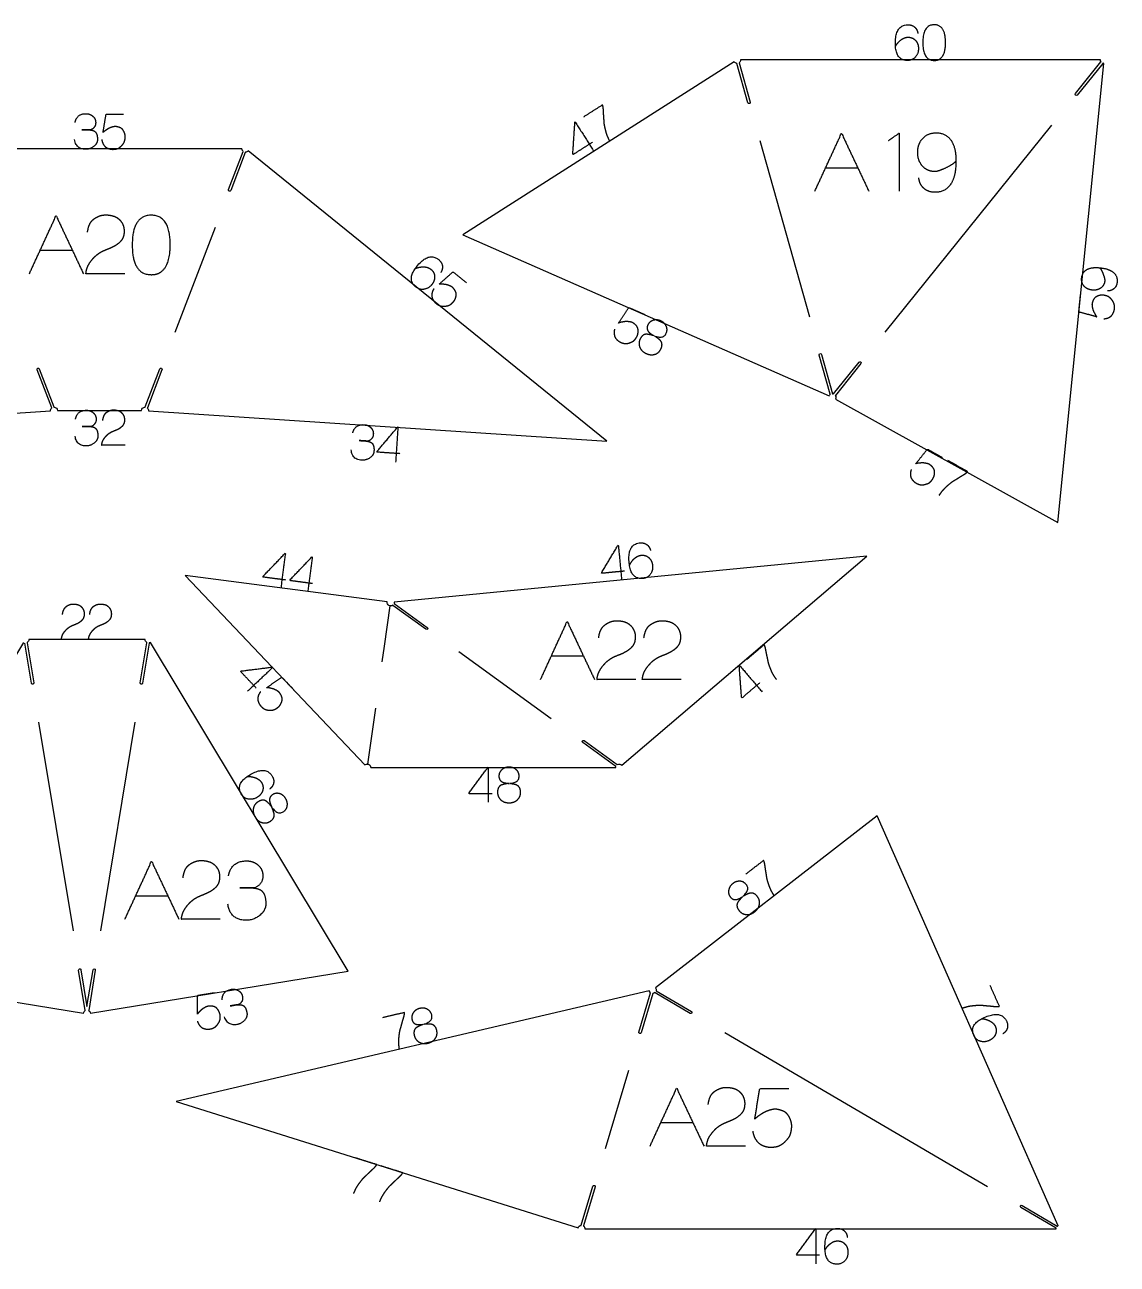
# Model space of a CAD drawing. Header units: millimetres. Extents: x 39 to 3080, y -15 to 1348.
# Drawn here: x 1536 to 2005, y 776 to 1309 of the extents above; entities that cross this region are included whole.
import ezdxf

# ---------------------------------------------------------------- set-up
doc = ezdxf.new("R2010")
doc.units = ezdxf.units.MM
doc.header["$MEASUREMENT"] = 0
for name, color, linetype, true_color in [('CutLine', 18, 'Continuous', 0x000000), ('Edge ID', 18, 'Continuous', 0x000000), ('MountainLine', 18, 'Continuous', 0x000000), ('NEW SECTIONS', 18, 'Continuous', 0x000000), ('ValleyLine', 18, 'Continuous', 0x000000)]:
    doc.layers.add(name, color=color, linetype=linetype, true_color=true_color)

msp = doc.modelspace()

# ---------------------------------------------------------------- linework, layer by layer
at = {"layer": 'CutLine', "color": 251, "linetype": 'Continuous', "true_color": 0x696969}
for p, q in [((1997.39, 1293.48), (1842.88, 1293.48)), ((1846.05, 1275.05), (1841.3, 1291.9)), ((1842.26, 1292.17), (1847.01, 1275.33)), ((1986.59, 1278.99), (1997.56, 1292.62)), ((1998.34, 1291.99), (1987.37, 1278.36)), ((1628.82, 1255.32), (1506.54, 1255.32)), ((1623.05, 1237.76), (1629.32, 1254.1)), ((1630.25, 1253.74), (1623.99, 1237.4)), ((1881.36, 1149.87), (1876.61, 1166.71)), ((1877.58, 1166.98), (1882.33, 1150.14)), ((1547.14, 1144.1), (1540.88, 1160.44)), ((1541.81, 1160.79), (1548.08, 1144.45)), ((1587.29, 1144.45), (1593.55, 1160.79)), ((1594.48, 1160.44), (1588.22, 1144.1)), ((1882.8, 1150.04), (1893.78, 1163.67)), ((1894.55, 1163.05), (1883.58, 1149.41)), ((1549.65, 1142.87), (1585.72, 1142.87)), ((1707.79, 1048.96), (1693.61, 1059.21)), ((1694.19, 1060.02), (1708.38, 1049.77)), ((1536.57, 1043.21), (1539.41, 1025.94)), ((1587.23, 1044.61), (1537.33, 1044.61)), ((1585.15, 1025.94), (1587.99, 1043.21)), ((1538.43, 1025.78), (1535.58, 1043.05)), ((1588.98, 1043.05), (1586.14, 1025.78)), ((1775.69, 1001.15), (1789.88, 990.9)), ((1684.07, 989.61), (1789.3, 989.61)), ((1561.54, 885.31), (1558.7, 902.57)), ((1565.86, 902.57), (1563.02, 885.31))]:
    msp.add_line(p, q, dxfattribs=at)
at = {"layer": 'CutLine', "color": 251, "true_color": 0x696969}
for p, q in [((1799.21, 876.02), (1804.2, 892.79)), ((1805.16, 892.5), (1800.17, 875.73)), ((1821.24, 884.03), (1806.15, 892.89)), ((1806.66, 893.76), (1821.75, 884.9)), ((1774.5, 793.07), (1779.5, 809.84)), ((1780.46, 809.55), (1775.46, 792.78)), ((1978.31, 791.82), (1963.21, 800.68)), ((1963.72, 801.54), (1978.81, 792.68)), ((1776.05, 791.49), (1978.35, 791.49))]:
    msp.add_line(p, q, dxfattribs=at)
at = {"layer": 'CutLine', "color": 251, "linetype": 'Continuous', "true_color": 0x696969}
for points in [[(1840.11, 1292.67), (1723.56, 1218.33), (1880.88, 1149.16)], [(1883.56, 1147.83), (1979, 1094.85), (1998.74, 1291.98)], [(1503.88, 1254.38), (1349.84, 1129.78), (1546.65, 1142.78)], [(1588.71, 1142.78), (1785.52, 1129.78), (1631.49, 1254.38)], [(1791.94, 990.59), (1897.01, 1080.43), (1694.18, 1060.64)], [(1691.2, 1060.69), (1604.36, 1072.07), (1681.54, 990.7)], [(1535.06, 1043.33), (1450.12, 902.22), (1560.8, 884.15)], [(1563.76, 884.15), (1674.44, 902.22), (1589.5, 1043.33)], [(1789.3, 990.09), (1775.11, 1000.33)], [(1559.69, 902.74), (1562.28, 886.99), (1564.87, 902.74)]]:
    msp.add_lwpolyline(points, dxfattribs=at)
at = {"layer": 'CutLine', "color": 251, "true_color": 0x696969}
for points in [[(1979.25, 792.86), (1901.5, 968.83), (1806.3, 895)], [(1803.65, 893.74), (1600.51, 846.23), (1773.12, 791.94)]]:
    msp.add_lwpolyline(points, dxfattribs=at)
at = {"layer": 'CutLine', "color": 251, "linetype": 'Continuous', "true_color": 0x696969, "extrusion": (0, 0, -1)}
for centre, radius, start, end in [((-1841.38, 1293.48), 1.5, 180, 235.0599), ((-1998.89, 1293.48), 1.5, 328.018, 0), ((-1841.38, 1293.48), 1.5, 273.4361, 327.4693), ((-1841.78, 1292.03), 0.5, 344.248, 353.8421), ((-1841.78, 1292.03), 0.5, 154.6539, 164.248), ((-1997.95, 1292.31), 0.5, 38.8299, 48.4239), ((-1997.95, 1292.31), 0.5, 209.2358, 218.8299), ((-1998.89, 1293.48), 1.5, 275.7199, 289.6417), ((-1986.98, 1278.68), 0.5, 218.8299, 38.8299), ((-1846.53, 1275.19), 0.5, 164.248, 344.248), ((-1630.32, 1255.32), 1.5, 310.1613, 0), ((-1629.78, 1253.92), 0.5, 20.9732, 30.5673), ((-1629.78, 1253.92), 0.5, 191.3791, 200.9732), ((-1630.32, 1255.32), 1.5, 218.9678, 271.7851), ((-1623.52, 1237.58), 0.5, 200.9732, 20.9732), ((-1877.09, 1166.84), 0.5, 344.248, 164.248), ((-1541.35, 1160.62), 0.5, 339.0263, 159.0263), ((-1594.02, 1160.62), 0.5, 20.9732, 200.9732), ((-1894.17, 1163.36), 0.5, 38.8299, 218.8299), ((-1882.25, 1148.56), 1.5, 23.7328, 55.0599), ((-1881.84, 1150), 0.5, 334.6539, 344.248), ((-1881.84, 1150), 0.5, 164.248, 173.8421), ((-1882.25, 1148.56), 1.5, 93.4361, 109.6417), ((-1883.19, 1149.73), 0.5, 29.2358, 38.8299), ((-1547.61, 1144.27), 0.5, 159.0263, 168.6204), ((-1548.15, 1142.87), 1.5, 88.2145, 180), ((-1587.22, 1142.87), 1.5, 360, 91.7851), ((-1587.75, 1144.27), 0.5, 11.3791, 20.9732), ((-1883.19, 1149.73), 0.5, 218.8299, 228.4239), ((-1882.25, 1148.56), 1.5, 148.018, 209.0362), ((-1548.15, 1142.87), 1.5, 356.2229, 49.8382), ((-1547.61, 1144.27), 0.5, 329.4323, 339.0263), ((-1587.75, 1144.27), 0.5, 200.9732, 210.5673), ((-1587.22, 1142.87), 1.5, 130.1613, 183.7768), ((-1692.68, 1060.49), 1.5, 235.032, 7.4682), ((-1693.9, 1059.62), 0.5, 305.8438, 315.4379), ((-1692.68, 1060.49), 1.5, 174.4263, 196.6557), ((-1693.9, 1059.62), 0.5, 116.2497, 125.8438), ((-1708.09, 1049.37), 0.5, 125.8438, 305.8438), ((-1535.83, 1044.61), 1.5, 180, 241.4661), ((-1536.08, 1043.13), 0.5, 161.0601, 170.6542), ((-1588.73, 1044.61), 1.5, 298.5343, 0), ((-1588.49, 1043.13), 0.5, 9.3461, 18.9402), ((-1588.73, 1044.61), 1.5, 238.954, 260.158), ((-1588.49, 1043.13), 0.5, 179.7521, 189.3461), ((-1538.92, 1025.86), 0.5, 170.6542, 350.6542), ((-1585.64, 1025.86), 0.5, 189.3461, 9.3461), ((-1775.4, 1000.74), 0.5, 305.8438, 125.8438), ((-1682.57, 989.61), 1.5, 46.5159, 180), ((-1789.59, 990.49), 0.5, 296.2497, 305.8438), ((-1790.8, 989.61), 1.5, 360, 16.6557), ((-1789.59, 990.49), 0.5, 125.8438, 135.4379), ((-1790.8, 989.61), 1.5, 55.032, 139.4658), ((-1559.2, 902.66), 0.5, 350.6542, 170.6542), ((-1565.37, 902.66), 0.5, 9.3461, 189.3461), ((-1562.28, 883.91), 1.5, 9.2716, 61.4661), ((-1562.04, 885.39), 0.5, 341.0601, 350.6542), ((-1562.52, 885.39), 0.5, 189.3461, 198.9402), ((-1562.28, 883.91), 1.5, 118.5343, 170.7285)]:
    msp.add_arc(centre, radius, start, end, dxfattribs=at)
at = {"layer": 'CutLine', "color": 251, "true_color": 0x696969, "extrusion": (0, 0, -1)}
for centre, radius, start, end in [((-1805.11, 894.09), 1.5, 142.2055, 191.231), ((-1805.11, 894.09), 1.5, 305.7736, 346.8351), ((-1804.68, 892.65), 0.5, 16.5855, 26.1796), ((-1804.68, 892.65), 0.5, 186.9914, 196.5855), ((-1805.11, 894.09), 1.5, 229.6072, 267.3974), ((-1806.4, 893.33), 0.5, 300.4191, 310.0132), ((-1806.4, 893.33), 0.5, 110.825, 120.4191), ((-1821.5, 884.46), 0.5, 120.4191, 300.4191), ((-1799.69, 875.88), 0.5, 196.5855, 16.5855), ((-1779.98, 809.7), 0.5, 16.5855, 196.5855), ((-1963.47, 801.11), 0.5, 300.4191, 120.4191), ((-1774.98, 792.92), 0.5, 6.9914, 16.5855), ((-1774.55, 791.49), 1.5, 17.4597, 87.3974), ((-1774.98, 792.92), 0.5, 196.5855, 206.1796), ((-1774.55, 791.49), 1.5, 125.7736, 180), ((-1978.56, 792.25), 0.5, 290.825, 300.4191), ((-1979.85, 791.49), 1.5, 0, 11.231), ((-1978.56, 792.25), 0.5, 120.4191, 130.0132), ((-1979.85, 791.49), 1.5, 49.6072, 66.163)]:
    msp.add_arc(centre, radius, start, end, dxfattribs=at)
at = {"layer": 'Edge ID'}
for points, knots in [([(1909.39, 1299.34), (1910.29, 1300.94), (1911.63, 1301.99), (1913.18, 1303.21), (1914.81, 1303.21), (1916.8, 1303.21), (1918.04, 1301.74), (1919.23, 1300.36), (1919.23, 1298.35), (1919.23, 1296.19), (1917.97, 1294.75), (1916.66, 1293.23), (1914.54, 1293.23), (1909.33, 1293.23), (1909.33, 1300.5), (1909.33, 1308.55), (1914.71, 1308.55), (1916.49, 1308.55), (1917.61, 1307.55), (1918.74, 1306.56), (1918.97, 1304.81)], [0, 0, 0, 1, 1, 2, 2, 3, 3, 4, 4, 5, 5, 6, 6, 7, 7, 8, 8, 9, 9, 10, 10, 10]), ([(1921.08, 1300.87), (1921.08, 1308.55), (1925.98, 1308.55), (1930.87, 1308.55), (1930.87, 1300.87), (1930.87, 1295.88), (1928.7, 1294.11), (1927.62, 1293.23), (1925.98, 1293.23), (1921.08, 1293.23), (1921.08, 1300.87)], [0, 0, 0, 1, 1, 2, 2, 3, 3, 4, 4, 5, 5, 5]), ([(1786.3, 1259.48), (1785.84, 1260.39), (1785.52, 1261.3), (1785.19, 1262.2), (1784.91, 1263.32), (1784.63, 1264.43), (1784.46, 1265.38), (1784.29, 1266.32), (1784.26, 1267.19), (1784.23, 1268.07), (1784.15, 1269.01), (1784.07, 1269.95), (1784.04, 1270.73), (1784.01, 1271.51), (1783.96, 1272.31), (1783.91, 1273.11), (1783.76, 1273.64), (1783.61, 1274.16), (1783.57, 1274.13)], [-10, -10, -10, -9, -9, -8, -8, -7, -7, -6, -6, -5, -5, -4, -4, -3, -3, -2, -2, -1, -1, -1]), ([(1557.17, 1266.53), (1557.38, 1267.52), (1557.64, 1268.06), (1558.82, 1270.38), (1561.84, 1270.38), (1563.53, 1270.38), (1564.74, 1269.33), (1566.02, 1268.23), (1566.02, 1266.56), (1566.02, 1264.36), (1563.96, 1263.44)], [-13, -13, -13, -12, -12, -11, -11, -10, -10, -9, -9, -8, -8, -8]), ([(1569.17, 1262.25), (1569.82, 1266.21), (1570.47, 1270.16), (1574.22, 1270.16), (1577.97, 1270.16)], [-2, -2, -2, -1, -1, 0, 0, 0]), ([(1779.32, 1258.14), (1775.06, 1255.43), (1770.81, 1252.71), (1771.29, 1259.84), (1771.77, 1266.97), (1775.86, 1260.57), (1779.94, 1254.16)], [0, 0, 0, 1, 1, 2, 2, 3, 3, 3]), ([(1560.09, 1263.44), (1560.6, 1263.44), (1561.16, 1263.44), (1561.88, 1263.45), (1562.17, 1263.45), (1564.65, 1263.45), (1565.55, 1262.8), (1566.8, 1261.92), (1566.78, 1259.28), (1566.75, 1257.54), (1565.14, 1256.27), (1563.6, 1255.07), (1561.77, 1255.07), (1557.6, 1255.07), (1556.99, 1259.23)], [-7, -7, -7, -6, -6, -5, -5, -4, -4, -3, -3, -2, -2, -1, -1, 0, 0, 0]), ([(1568.7, 1258.89), (1568.75, 1258.55), (1568.99, 1257.9), (1569.22, 1257.25), (1569.77, 1256.57), (1570.32, 1255.89), (1571.13, 1255.56), (1571.93, 1255.22), (1572.64, 1255.12), (1573.34, 1255.01), (1574.25, 1255.12), (1575.16, 1255.23), (1575.81, 1255.59), (1576.46, 1255.95), (1577.11, 1256.6), (1577.76, 1257.25), (1578.08, 1257.77), (1578.39, 1258.29), (1578.55, 1259.07), (1578.7, 1259.85), (1578.7, 1260.53), (1578.7, 1261.21), (1578.44, 1261.99), (1578.18, 1262.76), (1577.74, 1263.36), (1577.29, 1263.96), (1576.72, 1264.25), (1576.15, 1264.54), (1575.37, 1264.72), (1574.59, 1264.9), (1574.04, 1264.82), (1573.49, 1264.74), (1573.02, 1264.59), (1572.55, 1264.43), (1572.09, 1264.25), (1571.62, 1264.07), (1571.18, 1263.78), (1570.73, 1263.5), (1570.26, 1263.18), (1569.79, 1262.87), (1569.48, 1262.58), (1569.17, 1262.3), (1569.17, 1262.25)], [-23, -23, -23, -22, -22, -21, -21, -20, -20, -19, -19, -18, -18, -17, -17, -16, -16, -15, -15, -14, -14, -13, -13, -12, -12, -11, -11, -10, -10, -9, -9, -8, -8, -7, -7, -6, -6, -5, -5, -4, -4, -3, -3, -2, -2, -2]), ([(1703.28, 1203.95), (1704.99, 1204.63), (1706.69, 1204.6), (1708.66, 1204.57), (1709.93, 1203.55), (1711.47, 1202.3), (1711.52, 1200.37), (1711.58, 1198.55), (1710.31, 1196.99), (1708.95, 1195.31), (1707.07, 1194.98), (1705.09, 1194.62), (1703.44, 1195.95), (1699.39, 1199.23), (1703.96, 1204.88), (1709.03, 1211.14), (1713.21, 1207.76), (1714.59, 1206.64), (1714.84, 1205.16), (1715.09, 1203.68), (1714.17, 1202.17)], [0, 0, 0, 1, 1, 2, 2, 3, 3, 4, 4, 5, 5, 6, 6, 7, 7, 8, 8, 9, 9, 10, 10, 10]), ([(1997.03, 1204.21), (1997.69, 1203.68), (1998.49, 1201.56), (1999.29, 1199.45), (1999.2, 1198.54), (1998.99, 1196.54), (1997.4, 1195.44), (1995.91, 1194.41), (1993.86, 1194.61), (1991.7, 1194.83), (1990.41, 1196.22), (1989.08, 1197.68), (1989.29, 1199.82), (1989.58, 1202.64), (1992.05, 1203.7), (1993.98, 1204.52), (1997.03, 1204.21), (2000.37, 1203.88), (2002.27, 1202.67), (2004.81, 1201.07), (2004.51, 1198.06), (2004.34, 1196.31), (2003.25, 1195.3), (2002.16, 1194.29), (2000.4, 1194.24)], [0, 0, 0, 1, 1, 2, 2, 3, 3, 4, 4, 5, 5, 6, 6, 7, 7, 8, 8, 9, 9, 10, 10, 11, 11, 12, 12, 12]), ([(1713.42, 1197.12), (1716.41, 1199.79), (1719.41, 1202.45), (1722.32, 1200.09), (1725.24, 1197.73)], [-2, -2, -2, -1, -1, 0, 0, 0]), ([(1710.94, 1194.8), (1710.77, 1194.5), (1710.54, 1193.85), (1710.32, 1193.2), (1710.32, 1192.32), (1710.32, 1191.45), (1710.73, 1190.68), (1711.15, 1189.91), (1711.63, 1189.39), (1712.11, 1188.87), (1712.89, 1188.38), (1713.66, 1187.89), (1714.39, 1187.76), (1715.13, 1187.63), (1716.04, 1187.73), (1716.96, 1187.83), (1717.53, 1188.03), (1718.1, 1188.24), (1718.71, 1188.75), (1719.32, 1189.26), (1719.75, 1189.79), (1720.18, 1190.31), (1720.46, 1191.08), (1720.75, 1191.85), (1720.78, 1192.6), (1720.82, 1193.34), (1720.55, 1193.92), (1720.29, 1194.5), (1719.79, 1195.14), (1719.3, 1195.77), (1718.82, 1196.06), (1718.34, 1196.34), (1717.88, 1196.51), (1717.42, 1196.69), (1716.95, 1196.84), (1716.47, 1196.99), (1715.95, 1197.04), (1715.42, 1197.1), (1714.86, 1197.15), (1714.29, 1197.2), (1713.87, 1197.18), (1713.45, 1197.15), (1713.42, 1197.12)], [-23, -23, -23, -22, -22, -21, -21, -20, -20, -19, -19, -18, -18, -17, -17, -16, -16, -15, -15, -14, -14, -13, -13, -12, -12, -11, -11, -10, -10, -9, -9, -8, -8, -7, -7, -6, -6, -5, -5, -4, -4, -3, -3, -2, -2, -2]), ([(1995.8, 1183.13), (1991.93, 1184.17), (1988.06, 1185.21), (1988.43, 1188.94), (1988.81, 1192.67)], [-2, -2, -2, -1, -1, 0, 0, 0]), ([(1999.1, 1182.33), (1999.45, 1182.35), (2000.11, 1182.52), (2000.78, 1182.68), (2001.51, 1183.16), (2002.24, 1183.64), (2002.66, 1184.41), (2003.07, 1185.18), (2003.25, 1185.87), (2003.42, 1186.56), (2003.4, 1187.47), (2003.38, 1188.39), (2003.09, 1189.07), (2002.8, 1189.76), (2002.21, 1190.47), (2001.63, 1191.18), (2001.14, 1191.55), (2000.66, 1191.91), (1999.9, 1192.14), (1999.14, 1192.37), (1998.46, 1192.44), (1997.79, 1192.51), (1996.99, 1192.33), (1996.19, 1192.14), (1995.55, 1191.76), (1994.91, 1191.38), (1994.56, 1190.84), (1994.22, 1190.3), (1993.96, 1189.54), (1993.7, 1188.78), (1993.73, 1188.23), (1993.75, 1187.67), (1993.86, 1187.19), (1993.97, 1186.71), (1994.1, 1186.23), (1994.24, 1185.75), (1994.48, 1185.28), (1994.72, 1184.81), (1994.98, 1184.31), (1995.25, 1183.81), (1995.5, 1183.47), (1995.76, 1183.13), (1995.8, 1183.13)], [-23, -23, -23, -22, -22, -21, -21, -20, -20, -19, -19, -18, -18, -17, -17, -16, -16, -15, -15, -14, -14, -13, -13, -12, -12, -11, -11, -10, -10, -9, -9, -8, -8, -7, -7, -6, -6, -5, -5, -4, -4, -3, -3, -2, -2, -2]), ([(1790.49, 1180.44), (1792.68, 1183.8), (1794.87, 1187.16), (1798.3, 1185.65), (1801.74, 1184.14)], [-2, -2, -2, -1, -1, 0, 0, 0]), ([(1805.66, 1175.02), (1803.93, 1175.95), (1803.27, 1176.82), (1802.35, 1178.05), (1803.03, 1179.58), (1803.72, 1181.14), (1805.36, 1181.63), (1806.93, 1182.1), (1808.54, 1181.4), (1810.2, 1180.67), (1810.9, 1179.22), (1811.66, 1177.69), (1810.95, 1176.05), (1809.78, 1173.4), (1805.66, 1175.02), (1807.93, 1173.65), (1808.54, 1172.88), (1809.61, 1171.49), (1808.75, 1169.53), (1807.92, 1167.63), (1806.08, 1167.05), (1804.32, 1166.52), (1802.39, 1167.36), (1800.45, 1168.21), (1799.68, 1169.89), (1798.88, 1171.64), (1799.72, 1173.56), (1800.58, 1175.52), (1802.22, 1175.66), (1803.09, 1175.74), (1805.66, 1175.02)], [0, 0, 0, 1, 1, 2, 2, 3, 3, 4, 4, 5, 5, 6, 6, 7, 7, 8, 8, 9, 9, 10, 10, 11, 11, 12, 12, 13, 13, 14, 14, 15, 15, 15]), ([(1788.72, 1177.55), (1788.62, 1177.21), (1788.58, 1176.53), (1788.53, 1175.84), (1788.76, 1175), (1788.99, 1174.15), (1789.59, 1173.52), (1790.2, 1172.89), (1790.8, 1172.51), (1791.4, 1172.13), (1792.28, 1171.87), (1793.15, 1171.6), (1793.89, 1171.67), (1794.63, 1171.74), (1795.49, 1172.07), (1796.35, 1172.4), (1796.85, 1172.75), (1797.35, 1173.1), (1797.8, 1173.75), (1798.25, 1174.4), (1798.53, 1175.03), (1798.8, 1175.65), (1798.87, 1176.47), (1798.95, 1177.28), (1798.79, 1178.01), (1798.62, 1178.74), (1798.22, 1179.23), (1797.81, 1179.72), (1797.16, 1180.2), (1796.52, 1180.69), (1795.99, 1180.83), (1795.45, 1180.98), (1794.96, 1181.03), (1794.47, 1181.08), (1793.97, 1181.09), (1793.47, 1181.11), (1792.95, 1181.03), (1792.43, 1180.95), (1791.87, 1180.85), (1791.32, 1180.75), (1790.91, 1180.62), (1790.51, 1180.48), (1790.49, 1180.44)], [-23, -23, -23, -22, -22, -21, -21, -20, -20, -19, -19, -18, -18, -17, -17, -16, -16, -15, -15, -14, -14, -13, -13, -12, -12, -11, -11, -10, -10, -9, -9, -8, -8, -7, -7, -6, -6, -5, -5, -4, -4, -3, -3, -2, -2, -2]), ([(1557.36, 1139.17), (1557.56, 1140.16), (1557.83, 1140.7), (1559, 1143.02), (1562.02, 1143.02), (1563.71, 1143.02), (1564.92, 1141.97), (1566.21, 1140.87), (1566.21, 1139.2), (1566.21, 1137.01), (1564.15, 1136.08)], [-13, -13, -13, -12, -12, -11, -11, -10, -10, -9, -9, -8, -8, -8]), ([(1568.57, 1127.97), (1568.63, 1128.02), (1568.63, 1128.23), (1568.63, 1128.43), (1568.81, 1129.14), (1569, 1129.84), (1569.41, 1130.52), (1569.82, 1131.19), (1570.5, 1131.94), (1571.18, 1132.7), (1571.83, 1133.14), (1572.48, 1133.59), (1573, 1133.82), (1573.52, 1134.06), (1574.38, 1134.4), (1575.24, 1134.73), (1575.99, 1135.15), (1576.75, 1135.57), (1577.4, 1136.17), (1578.05, 1136.77), (1578.28, 1137.44), (1578.52, 1138.12), (1578.52, 1138.95), (1578.52, 1139.79), (1578.2, 1140.54), (1577.89, 1141.3), (1577.24, 1141.87), (1576.6, 1142.44), (1575.92, 1142.67), (1575.24, 1142.91), (1574.48, 1142.99), (1573.73, 1143.07), (1573.03, 1142.99), (1572.32, 1142.91), (1571.57, 1142.54), (1570.81, 1142.18), (1570.29, 1141.74), (1569.77, 1141.3), (1569.46, 1140.62), (1569.14, 1139.95), (1568.94, 1138.69)], [-20, -20, -20, -19, -19, -18, -18, -17, -17, -16, -16, -15, -15, -14, -14, -13, -13, -12, -12, -11, -11, -10, -10, -9, -9, -8, -8, -7, -7, -6, -6, -5, -5, -4, -4, -3, -3, -2, -2, -1, -1, 0, 0, 0]), ([(1560.27, 1136.08), (1560.79, 1136.08), (1561.35, 1136.08), (1562.07, 1136.09), (1562.35, 1136.09), (1564.83, 1136.09), (1565.74, 1135.44), (1566.98, 1134.56), (1566.96, 1131.92), (1566.94, 1130.18), (1565.33, 1128.91), (1563.78, 1127.71), (1561.95, 1127.71), (1557.78, 1127.71), (1557.17, 1131.88)], [-7, -7, -7, -6, -6, -5, -5, -4, -4, -3, -3, -2, -2, -1, -1, 0, 0, 0]), ([(1676.37, 1133.28), (1676.64, 1134.26), (1676.94, 1134.78), (1678.27, 1137.02), (1681.28, 1136.82), (1682.97, 1136.71), (1684.11, 1135.58), (1685.31, 1134.4), (1685.2, 1132.74), (1685.06, 1130.55), (1682.94, 1129.76)], [-13, -13, -13, -12, -12, -11, -11, -10, -10, -9, -9, -8, -8, -8]), ([(1696.62, 1124.37), (1691.59, 1124.71), (1686.55, 1125.04), (1691.16, 1130.5), (1695.77, 1135.96), (1695.27, 1128.38), (1694.77, 1120.8)], [0, 0, 0, 1, 1, 2, 2, 3, 3, 3]), ([(1679.08, 1130.01), (1679.59, 1129.98), (1680.15, 1129.94), (1680.87, 1129.91), (1681.15, 1129.89), (1683.63, 1129.72), (1684.49, 1129.01), (1685.67, 1128.05), (1685.48, 1125.42), (1685.34, 1123.69), (1683.65, 1122.53), (1682.03, 1121.43), (1680.2, 1121.55), (1676.04, 1121.83), (1675.71, 1126.02)], [-7, -7, -7, -6, -6, -5, -5, -4, -4, -3, -3, -2, -2, -1, -1, 0, 0, 0]), ([(1918.08, 1120.03), (1920.57, 1123.17), (1923.06, 1126.32), (1926.34, 1124.5), (1929.61, 1122.67)], [-2, -2, -2, -1, -1, 0, 0, 0]), ([(1916.04, 1117.32), (1915.92, 1116.99), (1915.81, 1116.31), (1915.7, 1115.63), (1915.85, 1114.77), (1916, 1113.91), (1916.54, 1113.23), (1917.08, 1112.54), (1917.65, 1112.11), (1918.21, 1111.68), (1919.06, 1111.33), (1919.91, 1110.99), (1920.65, 1110.98), (1921.4, 1110.98), (1922.28, 1111.24), (1923.17, 1111.49), (1923.7, 1111.79), (1924.22, 1112.09), (1924.74, 1112.7), (1925.25, 1113.3), (1925.58, 1113.9), (1925.91, 1114.49), (1926.06, 1115.3), (1926.2, 1116.11), (1926.11, 1116.85), (1926.02, 1117.58), (1925.66, 1118.11), (1925.3, 1118.64), (1924.7, 1119.18), (1924.1, 1119.72), (1923.58, 1119.92), (1923.07, 1120.11), (1922.58, 1120.2), (1922.1, 1120.3), (1921.6, 1120.36), (1921.11, 1120.43), (1920.58, 1120.39), (1920.05, 1120.36), (1919.49, 1120.31), (1918.93, 1120.27), (1918.51, 1120.17), (1918.1, 1120.07), (1918.08, 1120.03)], [-23, -23, -23, -22, -22, -21, -21, -20, -20, -19, -19, -18, -18, -17, -17, -16, -16, -15, -15, -14, -14, -13, -13, -12, -12, -11, -11, -10, -10, -9, -9, -8, -8, -7, -7, -6, -6, -5, -5, -4, -4, -3, -3, -2, -2, -2]), ([(1928.73, 1107.35), (1929.32, 1108.19), (1929.96, 1108.91), (1930.6, 1109.63), (1931.45, 1110.41), (1932.3, 1111.18), (1933.04, 1111.78), (1933.79, 1112.38), (1934.54, 1112.83), (1935.3, 1113.27), (1936.09, 1113.78), (1936.88, 1114.3), (1937.55, 1114.7), (1938.22, 1115.1), (1938.9, 1115.52), (1939.59, 1115.95), (1939.97, 1116.33), (1940.36, 1116.71), (1940.32, 1116.73)], [-10, -10, -10, -9, -9, -8, -8, -7, -7, -6, -6, -5, -5, -4, -4, -3, -3, -2, -2, -1, -1, -1]), ([(1795.19, 1076.38), (1795.93, 1078.06), (1797.16, 1079.24), (1798.59, 1080.59), (1800.21, 1080.75), (1802.19, 1080.94), (1803.57, 1079.61), (1804.89, 1078.35), (1805.08, 1076.34), (1805.29, 1074.19), (1804.18, 1072.64), (1803.02, 1071), (1800.91, 1070.79), (1795.73, 1070.29), (1795.02, 1077.52), (1794.24, 1085.53), (1799.6, 1086.06), (1801.36, 1086.23), (1802.58, 1085.35), (1803.8, 1084.47), (1804.19, 1082.75)], [0, 0, 0, 1, 1, 2, 2, 3, 3, 4, 4, 5, 5, 6, 6, 7, 7, 8, 8, 9, 9, 10, 10, 10]), ([(1647.58, 1070.1), (1642.58, 1070.76), (1637.57, 1071.41), (1642.52, 1076.56), (1647.48, 1081.72), (1646.49, 1074.18), (1645.5, 1066.65)], [0, 0, 0, 1, 1, 2, 2, 3, 3, 3]), ([(1793.07, 1073.94), (1788.05, 1073.45), (1783.02, 1072.96), (1786.69, 1079.1), (1790.35, 1085.23), (1791.09, 1077.67), (1791.82, 1070.11)], [0, 0, 0, 1, 1, 2, 2, 3, 3, 3]), ([(1659.14, 1068.59), (1654.14, 1069.24), (1649.13, 1069.9), (1654.09, 1075.05), (1659.04, 1080.2), (1658.05, 1072.67), (1657.07, 1065.13)], [0, 0, 0, 1, 1, 2, 2, 3, 3, 3]), ([(1551.27, 1044.61), (1551.33, 1044.67), (1551.33, 1044.87), (1551.33, 1045.08), (1551.51, 1045.78), (1551.69, 1046.49), (1552.11, 1047.16), (1552.52, 1047.83), (1553.2, 1048.59), (1553.88, 1049.34), (1554.53, 1049.79), (1555.18, 1050.24), (1555.7, 1050.47), (1556.22, 1050.7), (1557.08, 1051.04), (1557.94, 1051.38), (1558.69, 1051.8), (1559.45, 1052.21), (1560.1, 1052.81), (1560.75, 1053.41), (1560.98, 1054.09), (1561.22, 1054.76), (1561.22, 1055.6), (1561.22, 1056.43), (1560.9, 1057.19), (1560.59, 1057.94), (1559.94, 1058.51), (1559.3, 1059.08), (1558.62, 1059.32), (1557.94, 1059.55), (1557.18, 1059.63), (1556.43, 1059.71), (1555.72, 1059.63), (1555.02, 1059.55), (1554.27, 1059.19), (1553.51, 1058.82), (1552.99, 1058.38), (1552.47, 1057.94), (1552.16, 1057.27), (1551.84, 1056.59), (1551.64, 1055.33)], [-20, -20, -20, -19, -19, -18, -18, -17, -17, -16, -16, -15, -15, -14, -14, -13, -13, -12, -12, -11, -11, -10, -10, -9, -9, -8, -8, -7, -7, -6, -6, -5, -5, -4, -4, -3, -3, -2, -2, -1, -1, 0, 0, 0]), ([(1562.93, 1044.61), (1562.99, 1044.67), (1562.99, 1044.87), (1562.99, 1045.08), (1563.17, 1045.78), (1563.36, 1046.49), (1563.77, 1047.16), (1564.18, 1047.83), (1564.86, 1048.59), (1565.54, 1049.34), (1566.19, 1049.79), (1566.84, 1050.24), (1567.36, 1050.47), (1567.88, 1050.7), (1568.74, 1051.04), (1569.6, 1051.38), (1570.35, 1051.8), (1571.11, 1052.21), (1571.76, 1052.81), (1572.41, 1053.41), (1572.64, 1054.09), (1572.88, 1054.76), (1572.88, 1055.6), (1572.88, 1056.43), (1572.56, 1057.19), (1572.25, 1057.94), (1571.6, 1058.51), (1570.96, 1059.08), (1570.28, 1059.32), (1569.6, 1059.55), (1568.84, 1059.63), (1568.09, 1059.71), (1567.39, 1059.63), (1566.68, 1059.55), (1565.93, 1059.19), (1565.17, 1058.82), (1564.65, 1058.38), (1564.13, 1057.94), (1563.82, 1057.27), (1563.5, 1056.59), (1563.3, 1055.33)], [-20, -20, -20, -19, -19, -18, -18, -17, -17, -16, -16, -15, -15, -14, -14, -13, -13, -12, -12, -11, -11, -10, -10, -9, -9, -8, -8, -7, -7, -6, -6, -5, -5, -4, -4, -3, -3, -2, -2, -1, -1, 0, 0, 0]), ([(1857.71, 1028.21), (1857.13, 1029.05), (1856.68, 1029.9), (1856.23, 1030.75), (1855.8, 1031.81), (1855.37, 1032.88), (1855.07, 1033.79), (1854.77, 1034.7), (1854.62, 1035.56), (1854.46, 1036.42), (1854.26, 1037.34), (1854.05, 1038.26), (1853.91, 1039.03), (1853.77, 1039.8), (1853.61, 1040.59), (1853.45, 1041.38), (1853.23, 1041.87), (1853.01, 1042.37), (1852.97, 1042.34)], [-10, -10, -10, -9, -9, -8, -8, -7, -7, -6, -6, -5, -5, -4, -4, -3, -3, -2, -2, -1, -1, -1]), ([(1634.98, 1023.69), (1631.51, 1027.35), (1628.04, 1031.01), (1635.13, 1031.89), (1642.22, 1032.77), (1636.71, 1027.54), (1631.19, 1022.32)], [0, 0, 0, 1, 1, 2, 2, 3, 3, 3]), ([(1850.98, 1025.91), (1847.15, 1022.63), (1843.31, 1019.35), (1842.8, 1026.48), (1842.28, 1033.6), (1847.22, 1027.83), (1852.16, 1022.06)], [0, 0, 0, 1, 1, 2, 2, 3, 3, 3]), ([(1639.33, 1023.87), (1642.65, 1026.12), (1645.97, 1028.37), (1648.55, 1025.65), (1651.13, 1022.93)], [-2, -2, -2, -1, -1, 0, 0, 0]), ([(1636.57, 1021.89), (1636.36, 1021.62), (1636.05, 1021.01), (1635.75, 1020.39), (1635.63, 1019.53), (1635.51, 1018.66), (1635.82, 1017.84), (1636.13, 1017.03), (1636.54, 1016.44), (1636.95, 1015.86), (1637.66, 1015.28), (1638.36, 1014.69), (1639.07, 1014.47), (1639.78, 1014.24), (1640.7, 1014.22), (1641.62, 1014.2), (1642.22, 1014.33), (1642.81, 1014.46), (1643.48, 1014.88), (1644.15, 1015.3), (1644.64, 1015.77), (1645.14, 1016.24), (1645.52, 1016.96), (1645.9, 1017.69), (1646.04, 1018.42), (1646.17, 1019.15), (1645.98, 1019.77), (1645.8, 1020.38), (1645.39, 1021.07), (1644.99, 1021.76), (1644.55, 1022.11), (1644.11, 1022.45), (1643.68, 1022.69), (1643.24, 1022.92), (1642.79, 1023.13), (1642.34, 1023.34), (1641.83, 1023.47), (1641.31, 1023.59), (1640.76, 1023.72), (1640.21, 1023.84), (1639.79, 1023.87), (1639.36, 1023.9), (1639.33, 1023.87)], [-23, -23, -23, -22, -22, -21, -21, -20, -20, -19, -19, -18, -18, -17, -17, -16, -16, -15, -15, -14, -14, -13, -13, -12, -12, -11, -11, -10, -10, -9, -9, -8, -8, -7, -7, -6, -6, -5, -5, -4, -4, -3, -3, -2, -2, -2]), ([(1631.13, 985.75), (1632.97, 985.81), (1634.56, 985.2), (1636.4, 984.49), (1637.23, 983.1), (1638.26, 981.4), (1637.65, 979.58), (1637.08, 977.84), (1635.35, 976.81), (1633.5, 975.69), (1631.62, 976.03), (1629.64, 976.37), (1628.55, 978.18), (1625.86, 982.65), (1632.09, 986.4), (1638.98, 990.55), (1641.76, 985.94), (1642.68, 984.42), (1642.4, 982.94), (1642.13, 981.46), (1640.75, 980.36)], [0, 0, 0, 1, 1, 2, 2, 3, 3, 4, 4, 5, 5, 6, 6, 7, 7, 8, 8, 9, 9, 10, 10, 10]), ([(1736.17, 978.35), (1731.12, 978.35), (1726.08, 978.35), (1730.32, 984.1), (1734.56, 989.85), (1734.56, 982.26), (1734.56, 974.66)], [0, 0, 0, 1, 1, 2, 2, 3, 3, 3]), ([(1743.37, 982.78), (1741.42, 982.94), (1740.47, 983.46), (1739.13, 984.22), (1739.13, 985.9), (1739.13, 987.6), (1740.44, 988.71), (1741.69, 989.77), (1743.44, 989.77), (1745.26, 989.77), (1746.48, 988.73), (1747.8, 987.64), (1747.8, 985.85), (1747.8, 982.95), (1743.37, 982.78), (1746, 982.43), (1746.87, 981.98), (1748.42, 981.14), (1748.42, 978.99), (1748.42, 976.92), (1746.96, 975.65), (1745.57, 974.45), (1743.47, 974.45), (1741.35, 974.45), (1739.97, 975.68), (1738.53, 976.96), (1738.53, 979.05), (1738.53, 981.19), (1739.97, 981.98), (1740.73, 982.4), (1743.37, 982.78)], [0, 0, 0, 1, 1, 2, 2, 3, 3, 4, 4, 5, 5, 6, 6, 7, 7, 8, 8, 9, 9, 10, 10, 11, 11, 12, 12, 13, 13, 14, 14, 15, 15, 15]), ([(1641.54, 972.74), (1640.67, 974.5), (1640.63, 975.58), (1640.59, 977.11), (1642.03, 977.98), (1643.49, 978.86), (1645.11, 978.32), (1646.67, 977.79), (1647.57, 976.29), (1648.51, 974.73), (1648.25, 973.15), (1647.98, 971.45), (1646.46, 970.53), (1643.97, 969.04), (1641.54, 972.74), (1642.6, 970.31), (1642.66, 969.33), (1642.74, 967.57), (1640.9, 966.47), (1639.12, 965.4), (1637.29, 965.99), (1635.54, 966.56), (1634.46, 968.37), (1633.37, 970.18), (1633.7, 972), (1634.05, 973.89), (1635.85, 974.97), (1637.68, 976.07), (1639.1, 975.24), (1639.85, 974.81), (1641.54, 972.74)], [0, 0, 0, 1, 1, 2, 2, 3, 3, 4, 4, 5, 5, 6, 6, 7, 7, 8, 8, 9, 9, 10, 10, 11, 11, 12, 12, 13, 13, 14, 14, 15, 15, 15]), ([(1856.8, 935.36), (1856.26, 936.23), (1855.85, 937.1), (1855.44, 937.97), (1855.06, 939.06), (1854.68, 940.14), (1854.42, 941.06), (1854.16, 941.98), (1854.05, 942.85), (1853.94, 943.72), (1853.78, 944.65), (1853.62, 945.58), (1853.51, 946.36), (1853.41, 947.13), (1853.29, 947.93), (1853.17, 948.72), (1852.97, 949.22), (1852.77, 949.73), (1852.74, 949.7)], [-10, -10, -10, -9, -9, -8, -8, -7, -7, -6, -6, -5, -5, -4, -4, -3, -3, -2, -2, -1, -1, -1]), ([(1843.73, 934.15), (1842.09, 933.08), (1841.01, 932.91), (1839.49, 932.69), (1838.46, 934.02), (1837.42, 935.37), (1837.77, 937.04), (1838.11, 938.65), (1839.5, 939.72), (1840.93, 940.84), (1842.54, 940.77), (1844.25, 940.7), (1845.34, 939.29), (1847.12, 937), (1843.73, 934.15), (1846.02, 935.49), (1846.98, 935.66), (1848.72, 935.95), (1850.03, 934.25), (1851.3, 932.62), (1850.93, 930.72), (1850.56, 928.92), (1848.9, 927.63), (1847.23, 926.34), (1845.39, 926.45), (1843.47, 926.58), (1842.18, 928.24), (1840.87, 929.93), (1841.53, 931.43), (1841.87, 932.24), (1843.73, 934.15)], [0, 0, 0, 1, 1, 2, 2, 3, 3, 4, 4, 5, 5, 6, 6, 7, 7, 8, 8, 9, 9, 10, 10, 11, 11, 12, 12, 13, 13, 14, 14, 15, 15, 15]), ([(1620.31, 889.79), (1620.35, 890.81), (1620.52, 891.38), (1621.31, 893.86), (1624.29, 894.35), (1625.96, 894.62), (1627.33, 893.78), (1628.77, 892.9), (1629.03, 891.25), (1629.39, 889.08), (1627.51, 887.84)], [-13, -13, -13, -12, -12, -11, -11, -10, -10, -9, -9, -8, -8, -8]), ([(1609.7, 883.73), (1609.71, 887.74), (1609.71, 891.75), (1613.41, 892.35), (1617.11, 892.95)], [-2, -2, -2, -1, -1, 0, 0, 0]), ([(1609.79, 880.34), (1609.89, 880.01), (1610.23, 879.41), (1610.56, 878.81), (1611.21, 878.22), (1611.86, 877.64), (1612.71, 877.44), (1613.56, 877.23), (1614.27, 877.25), (1614.99, 877.26), (1615.86, 877.51), (1616.74, 877.76), (1617.33, 878.23), (1617.91, 878.69), (1618.45, 879.43), (1618.99, 880.18), (1619.22, 880.75), (1619.44, 881.31), (1619.47, 882.1), (1619.5, 882.89), (1619.39, 883.57), (1619.28, 884.24), (1618.89, 884.96), (1618.51, 885.69), (1617.98, 886.21), (1617.45, 886.73), (1616.84, 886.92), (1616.23, 887.11), (1615.42, 887.16), (1614.62, 887.22), (1614.09, 887.05), (1613.56, 886.88), (1613.13, 886.66), (1612.69, 886.43), (1612.26, 886.17), (1611.83, 885.92), (1611.44, 885.56), (1611.05, 885.21), (1610.63, 884.82), (1610.22, 884.44), (1609.96, 884.11), (1609.69, 883.77), (1609.7, 883.73)], [-23, -23, -23, -22, -22, -21, -21, -20, -20, -19, -19, -18, -18, -17, -17, -16, -16, -15, -15, -14, -14, -13, -13, -12, -12, -11, -11, -10, -10, -9, -9, -8, -8, -7, -7, -6, -6, -5, -5, -4, -4, -3, -3, -2, -2, -2]), ([(1623.68, 887.21), (1624.19, 887.3), (1624.74, 887.39), (1625.45, 887.52), (1625.73, 887.56), (1628.18, 887.96), (1629.18, 887.46), (1630.55, 886.8), (1630.95, 884.19), (1631.21, 882.47), (1629.82, 880.95), (1628.49, 879.52), (1626.69, 879.23), (1622.57, 878.55), (1621.3, 882.56)], [-7, -7, -7, -6, -6, -5, -5, -4, -4, -3, -3, -2, -2, -1, -1, 0, 0, 0]), ([(1696.27, 869.64), (1696.14, 870.66), (1696.13, 871.62), (1696.12, 872.58), (1696.23, 873.73), (1696.34, 874.87), (1696.49, 875.82), (1696.63, 876.76), (1696.9, 877.6), (1697.16, 878.43), (1697.4, 879.35), (1697.64, 880.26), (1697.87, 881.01), (1698.1, 881.75), (1698.32, 882.53), (1698.53, 883.3), (1698.57, 883.84), (1698.6, 884.38), (1698.55, 884.37)], [-10, -10, -10, -9, -9, -8, -8, -7, -7, -6, -6, -5, -5, -4, -4, -3, -3, -2, -2, -1, -1, -1]), ([(1706.65, 879.32), (1704.71, 879.03), (1703.67, 879.32), (1702.19, 879.75), (1701.81, 881.39), (1701.42, 883.05), (1702.44, 884.42), (1703.42, 885.75), (1705.12, 886.14), (1706.89, 886.56), (1708.32, 885.82), (1709.85, 885.05), (1710.26, 883.32), (1710.92, 880.49), (1706.65, 879.32), (1709.29, 879.58), (1710.24, 879.33), (1711.93, 878.87), (1712.42, 876.78), (1712.89, 874.76), (1711.77, 873.2), (1710.68, 871.71), (1708.64, 871.23), (1706.58, 870.75), (1704.95, 871.63), (1703.26, 872.55), (1702.78, 874.58), (1702.29, 876.66), (1703.52, 877.76), (1704.17, 878.35), (1706.65, 879.32)], [0, 0, 0, 1, 1, 2, 2, 3, 3, 4, 4, 5, 5, 6, 6, 7, 7, 8, 8, 9, 9, 10, 10, 11, 11, 12, 12, 13, 13, 14, 14, 15, 15, 15]), ([(1939.06, 886.62), (1940.03, 886.93), (1940.97, 887.12), (1941.92, 887.3), (1943.06, 887.41), (1944.21, 887.52), (1945.17, 887.55), (1946.12, 887.57), (1946.99, 887.47), (1947.86, 887.37), (1948.8, 887.3), (1949.75, 887.24), (1950.52, 887.15), (1951.3, 887.06), (1952.1, 886.99), (1952.9, 886.92), (1953.44, 886.99), (1953.98, 887.06), (1953.96, 887.1)], [-10, -10, -10, -9, -9, -8, -8, -7, -7, -6, -6, -5, -5, -4, -4, -3, -3, -2, -2, -1, -1, -1]), ([(1946.51, 881.76), (1948.33, 881.58), (1949.84, 880.78), (1951.57, 879.85), (1952.23, 878.36), (1953.03, 876.54), (1952.2, 874.81), (1951.41, 873.16), (1949.57, 872.35), (1947.6, 871.48), (1945.77, 872.05), (1943.85, 872.63), (1942.99, 874.57), (1940.89, 879.34), (1947.54, 882.28), (1954.9, 885.53), (1957.08, 880.6), (1957.79, 878.98), (1957.34, 877.55), (1956.88, 876.12), (1955.38, 875.2)], [0, 0, 0, 1, 1, 2, 2, 3, 3, 4, 4, 5, 5, 6, 6, 7, 7, 8, 8, 9, 9, 10, 10, 10]), ([(1677.18, 807.59), (1677.59, 808.53), (1678.07, 809.36), (1678.55, 810.19), (1679.23, 811.12), (1679.91, 812.05), (1680.52, 812.79), (1681.13, 813.53), (1681.78, 814.11), (1682.43, 814.7), (1683.1, 815.36), (1683.77, 816.03), (1684.35, 816.55), (1684.93, 817.08), (1685.51, 817.63), (1686.09, 818.19), (1686.39, 818.64), (1686.7, 819.09), (1686.65, 819.1)], [-10, -10, -10, -9, -9, -8, -8, -7, -7, -6, -6, -5, -5, -4, -4, -3, -3, -2, -2, -1, -1, -1]), ([(1688.36, 804.07), (1688.77, 805.01), (1689.25, 805.84), (1689.73, 806.67), (1690.41, 807.61), (1691.09, 808.54), (1691.7, 809.28), (1692.3, 810.01), (1692.96, 810.6), (1693.61, 811.18), (1694.28, 811.85), (1694.95, 812.51), (1695.53, 813.04), (1696.11, 813.56), (1696.69, 814.12), (1697.27, 814.67), (1697.57, 815.12), (1697.88, 815.57), (1697.83, 815.58)], [-10, -10, -10, -9, -9, -8, -8, -7, -7, -6, -6, -5, -5, -4, -4, -3, -3, -2, -2, -1, -1, -1]), ([(1876.78, 780.23), (1871.73, 780.23), (1866.68, 780.23), (1870.92, 785.98), (1875.17, 791.73), (1875.17, 784.13), (1875.17, 776.53)], [0, 0, 0, 1, 1, 2, 2, 3, 3, 3]), ([(1879.12, 782.44), (1880.03, 784.04), (1881.36, 785.1), (1882.92, 786.31), (1884.54, 786.31), (1886.53, 786.31), (1887.78, 784.84), (1888.97, 783.46), (1888.97, 781.45), (1888.97, 779.29), (1887.71, 777.85), (1886.39, 776.33), (1884.28, 776.33), (1879.07, 776.33), (1879.07, 783.6), (1879.07, 791.65), (1884.45, 791.65), (1886.22, 791.65), (1887.35, 790.65), (1888.47, 789.66), (1888.7, 787.91)], [0, 0, 0, 1, 1, 2, 2, 3, 3, 4, 4, 5, 5, 6, 6, 7, 7, 8, 8, 9, 9, 10, 10, 10])]:
    msp.add_open_spline(points, degree=2, knots=knots, dxfattribs=at)
for points in [[(1783.57, 1274.13), (1779.49, 1271.53), (1775.41, 1268.93)], [(1563.96, 1263.44), (1562.03, 1263.44), (1560.09, 1263.44)], [(1568.65, 1259.23), (1568.68, 1259.06), (1568.7, 1258.89)], [(1786.76, 1258.57), (1786.53, 1259.02), (1786.3, 1259.48)], [(1711.12, 1195.1), (1711.03, 1194.95), (1710.94, 1194.8)], [(1998.75, 1182.31), (1998.93, 1182.32), (1999.1, 1182.33)], [(1788.81, 1177.88), (1788.76, 1177.71), (1788.72, 1177.55)], [(1564.15, 1136.08), (1562.21, 1136.08), (1560.27, 1136.08)], [(1682.94, 1129.76), (1681.01, 1129.88), (1679.08, 1130.01)], [(1578.62, 1127.97), (1573.6, 1127.97), (1568.57, 1127.97)], [(1940.32, 1116.73), (1936.09, 1119.08), (1931.85, 1121.43)], [(1916.16, 1117.64), (1916.1, 1117.48), (1916.04, 1117.32)], [(1928.15, 1106.51), (1928.44, 1106.93), (1928.73, 1107.35)], [(1561.32, 1044.61), (1556.3, 1044.61), (1551.27, 1044.61)], [(1572.98, 1044.61), (1567.96, 1044.61), (1562.93, 1044.61)], [(1852.97, 1042.34), (1849.29, 1039.19), (1845.61, 1036.04)], [(1858.3, 1027.37), (1858.01, 1027.79), (1857.71, 1028.21)], [(1636.79, 1022.17), (1636.68, 1022.03), (1636.57, 1021.89)], [(1852.74, 949.7), (1848.91, 946.74), (1845.08, 943.77)], [(1857.34, 934.49), (1857.07, 934.93), (1856.8, 935.36)], [(1953.96, 887.1), (1952, 891.53), (1950.04, 895.96)], [(1627.51, 887.84), (1625.59, 887.53), (1623.68, 887.21)], [(1698.55, 884.37), (1693.84, 883.27), (1689.12, 882.17)], [(1938.09, 886.3), (1938.57, 886.46), (1939.06, 886.62)], [(1609.68, 880.67), (1609.73, 880.5), (1609.79, 880.34)], [(1696.4, 868.63), (1696.33, 869.14), (1696.27, 869.64)], [(1686.65, 819.1), (1682.03, 820.55), (1677.42, 822.01)], [(1697.83, 815.58), (1693.21, 817.04), (1688.59, 818.49)], [(1676.78, 806.65), (1676.98, 807.12), (1677.18, 807.59)], [(1687.96, 803.13), (1688.16, 803.6), (1688.36, 804.07)]]:
    msp.add_open_spline(points, degree=2, dxfattribs=at)
at = {"layer": 'MountainLine', "color": 5, "linetype": 'Continuous', "true_color": 0x0000ff}
for p, q in [((1976.32, 1265.43), (1904.82, 1176.6)), ((1851.15, 1258.83), (1872.48, 1183.21)), ((1600.1, 1176.49), (1617.43, 1221.71)), ((1682.78, 991.1), (1686.21, 1015.15)), ((1556.43, 919.43), (1541.68, 1009.09)), ((1582.88, 1009.09), (1568.13, 919.43)), ((1836.16, 875.86), (1948.81, 809.71))]:
    msp.add_line(p, q, dxfattribs=at)
msp.add_lwpolyline([(1689.04, 1034.95), (1690, 1041.69), (1692.47, 1059.01)], dxfattribs=at)
at = {"layer": 'NEW SECTIONS'}
for points, knots in [([(1874.74, 1237.05), (1880.47, 1249.5), (1886.2, 1261.95), (1892.07, 1249.5), (1897.93, 1237.05)], [0, 0, 0, 1, 1, 2, 2, 2]), ([(1906.3, 1258.81), (1908.65, 1260.43), (1911.01, 1262.05), (1911.01, 1249.55), (1911.01, 1237.05)], [0, 0, 0, 1, 1, 2, 2, 2]), ([(1935.34, 1250.06), (1934.56, 1248.88), (1931.18, 1247.21), (1927.81, 1245.53), (1926.29, 1245.53), (1922.93, 1245.53), (1920.86, 1247.99), (1918.89, 1250.29), (1918.89, 1253.72), (1918.89, 1257.34), (1920.99, 1259.71), (1923.18, 1262.16), (1926.76, 1262.16), (1931.49, 1262.16), (1933.66, 1258.24), (1935.34, 1255.17), (1935.34, 1250.06), (1935.34, 1244.46), (1933.64, 1241.11), (1931.41, 1236.63), (1926.38, 1236.63), (1923.45, 1236.63), (1921.59, 1238.27), (1919.73, 1239.91), (1919.35, 1242.82)], [0, 0, 0, 1, 1, 2, 2, 3, 3, 4, 4, 5, 5, 6, 6, 7, 7, 8, 8, 9, 9, 10, 10, 11, 11, 12, 12, 12]), ([(1537.56, 1201.66), (1543.29, 1214.11), (1549.01, 1226.57), (1554.88, 1214.11), (1560.75, 1201.66)], [0, 0, 0, 1, 1, 2, 2, 2]), ([(1561.78, 1201.66), (1561.88, 1201.76), (1561.88, 1202.1), (1561.88, 1202.44), (1562.18, 1203.61), (1562.49, 1204.79), (1563.17, 1205.91), (1563.86, 1207.03), (1564.99, 1208.29), (1566.13, 1209.55), (1567.21, 1210.29), (1568.3, 1211.04), (1569.17, 1211.43), (1570.03, 1211.82), (1571.46, 1212.38), (1572.89, 1212.94), (1574.15, 1213.64), (1575.41, 1214.33), (1576.49, 1215.33), (1577.58, 1216.33), (1577.97, 1217.46), (1578.36, 1218.58), (1578.36, 1219.97), (1578.36, 1221.36), (1577.84, 1222.62), (1577.31, 1223.88), (1576.23, 1224.83), (1575.16, 1225.78), (1574.02, 1226.17), (1572.89, 1226.57), (1571.63, 1226.7), (1570.38, 1226.83), (1569.2, 1226.7), (1568.03, 1226.57), (1566.77, 1225.96), (1565.52, 1225.35), (1564.65, 1224.61), (1563.78, 1223.88), (1563.26, 1222.75), (1562.73, 1221.63), (1562.39, 1219.53)], [-20, -20, -20, -19, -19, -18, -18, -17, -17, -16, -16, -15, -15, -14, -14, -13, -13, -12, -12, -11, -11, -10, -10, -9, -9, -8, -8, -7, -7, -6, -6, -5, -5, -4, -4, -3, -3, -2, -2, -1, -1, 0, 0, 0]), ([(1581.71, 1213.99), (1581.71, 1226.77), (1589.87, 1226.77), (1598.02, 1226.77), (1598.02, 1213.99), (1598.02, 1205.66), (1594.4, 1202.71), (1592.61, 1201.24), (1589.87, 1201.24), (1581.71, 1201.24), (1581.71, 1213.99)], [0, 0, 0, 1, 1, 2, 2, 3, 3, 4, 4, 5, 5, 5]), ([(1756.98, 1027.39), (1762.71, 1039.84), (1768.43, 1052.3), (1774.3, 1039.84), (1780.17, 1027.39)], [0, 0, 0, 1, 1, 2, 2, 2]), ([(1781.2, 1027.39), (1781.3, 1027.49), (1781.3, 1027.83), (1781.3, 1028.17), (1781.6, 1029.35), (1781.91, 1030.52), (1782.59, 1031.64), (1783.28, 1032.77), (1784.41, 1034.02), (1785.55, 1035.28), (1786.63, 1036.02), (1787.72, 1036.77), (1788.58, 1037.16), (1789.45, 1037.55), (1790.88, 1038.11), (1792.31, 1038.67), (1793.57, 1039.37), (1794.83, 1040.06), (1795.91, 1041.06), (1797, 1042.06), (1797.39, 1043.19), (1797.78, 1044.31), (1797.78, 1045.7), (1797.78, 1047.1), (1797.25, 1048.35), (1796.73, 1049.61), (1795.65, 1050.56), (1794.58, 1051.52), (1793.44, 1051.91), (1792.31, 1052.3), (1791.05, 1052.43), (1789.79, 1052.56), (1788.62, 1052.43), (1787.45, 1052.3), (1786.19, 1051.69), (1784.94, 1051.08), (1784.07, 1050.34), (1783.2, 1049.61), (1782.68, 1048.49), (1782.15, 1047.36), (1781.81, 1045.27)], [-20, -20, -20, -19, -19, -18, -18, -17, -17, -16, -16, -15, -15, -14, -14, -13, -13, -12, -12, -11, -11, -10, -10, -9, -9, -8, -8, -7, -7, -6, -6, -5, -5, -4, -4, -3, -3, -2, -2, -1, -1, 0, 0, 0]), ([(1800.64, 1027.39), (1800.73, 1027.49), (1800.73, 1027.83), (1800.73, 1028.17), (1801.04, 1029.35), (1801.34, 1030.52), (1802.03, 1031.64), (1802.71, 1032.77), (1803.85, 1034.02), (1804.98, 1035.28), (1806.07, 1036.02), (1807.15, 1036.77), (1808.02, 1037.16), (1808.89, 1037.55), (1810.32, 1038.11), (1811.75, 1038.67), (1813, 1039.37), (1814.26, 1040.06), (1815.35, 1041.06), (1816.43, 1042.06), (1816.82, 1043.19), (1817.21, 1044.31), (1817.21, 1045.7), (1817.21, 1047.1), (1816.69, 1048.35), (1816.17, 1049.61), (1815.09, 1050.56), (1814.01, 1051.52), (1812.88, 1051.91), (1811.75, 1052.3), (1810.49, 1052.43), (1809.23, 1052.56), (1808.06, 1052.43), (1806.89, 1052.3), (1805.63, 1051.69), (1804.37, 1051.08), (1803.5, 1050.34), (1802.64, 1049.61), (1802.11, 1048.49), (1801.59, 1047.36), (1801.25, 1045.27)], [-20, -20, -20, -19, -19, -18, -18, -17, -17, -16, -16, -15, -15, -14, -14, -13, -13, -12, -12, -11, -11, -10, -10, -9, -9, -8, -8, -7, -7, -6, -6, -5, -5, -4, -4, -3, -3, -2, -2, -1, -1, 0, 0, 0]), ([(1578.55, 924.42), (1584.27, 936.87), (1590, 949.32), (1595.87, 936.87), (1601.74, 924.42)], [0, 0, 0, 1, 1, 2, 2, 2]), ([(1602.77, 924.42), (1602.86, 924.51), (1602.86, 924.86), (1602.86, 925.2), (1603.17, 926.37), (1603.47, 927.54), (1604.16, 928.67), (1604.84, 929.79), (1605.98, 931.05), (1607.11, 932.31), (1608.2, 933.05), (1609.28, 933.79), (1610.15, 934.18), (1611.02, 934.57), (1612.45, 935.14), (1613.88, 935.7), (1615.13, 936.39), (1616.39, 937.09), (1617.48, 938.09), (1618.56, 939.09), (1618.95, 940.21), (1619.34, 941.34), (1619.34, 942.73), (1619.34, 944.12), (1618.82, 945.38), (1618.3, 946.63), (1617.22, 947.59), (1616.14, 948.54), (1615.01, 948.93), (1613.88, 949.32), (1612.62, 949.45), (1611.36, 949.59), (1610.19, 949.45), (1609.02, 949.32), (1607.76, 948.71), (1606.5, 948.1), (1605.63, 947.37), (1604.77, 946.63), (1604.24, 945.51), (1603.72, 944.39), (1603.38, 942.29)], [-20, -20, -20, -19, -19, -18, -18, -17, -17, -16, -16, -15, -15, -14, -14, -13, -13, -12, -12, -11, -11, -10, -10, -9, -9, -8, -8, -7, -7, -6, -6, -5, -5, -4, -4, -3, -3, -2, -2, -1, -1, 0, 0, 0]), ([(1623.04, 943.09), (1623.38, 944.75), (1623.82, 945.64), (1625.78, 949.51), (1630.82, 949.51), (1633.64, 949.51), (1635.66, 947.76), (1637.79, 945.93), (1637.79, 943.15), (1637.79, 939.49), (1634.36, 937.95)], [-13, -13, -13, -12, -12, -11, -11, -10, -10, -9, -9, -8, -8, -8]), ([(1627.9, 937.95), (1628.76, 937.95), (1629.69, 937.95), (1630.89, 937.96), (1631.37, 937.96), (1635.5, 937.96), (1637.01, 936.88), (1639.09, 935.41), (1639.05, 931.01), (1639.01, 928.11), (1636.32, 926), (1633.75, 924), (1630.7, 924), (1623.75, 924), (1622.74, 930.93)], [-7, -7, -7, -6, -6, -5, -5, -4, -4, -3, -3, -2, -2, -1, -1, 0, 0, 0]), ([(1803.98, 826.99), (1809.71, 839.44), (1815.43, 851.9), (1821.3, 839.44), (1827.17, 826.99)], [0, 0, 0, 1, 1, 2, 2, 2]), ([(1828.2, 826.99), (1828.29, 827.09), (1828.29, 827.43), (1828.29, 827.77), (1828.6, 828.95), (1828.9, 830.12), (1829.59, 831.24), (1830.28, 832.37), (1831.41, 833.62), (1832.54, 834.88), (1833.63, 835.62), (1834.72, 836.37), (1835.58, 836.76), (1836.45, 837.15), (1837.88, 837.71), (1839.31, 838.27), (1840.57, 838.97), (1841.82, 839.66), (1842.91, 840.66), (1843.99, 841.66), (1844.39, 842.79), (1844.78, 843.91), (1844.78, 845.3), (1844.78, 846.7), (1844.25, 847.95), (1843.73, 849.21), (1842.65, 850.16), (1841.57, 851.12), (1840.44, 851.51), (1839.31, 851.9), (1838.05, 852.03), (1836.79, 852.16), (1835.62, 852.03), (1834.45, 851.9), (1833.19, 851.29), (1831.93, 850.68), (1831.07, 849.94), (1830.2, 849.21), (1829.68, 848.09), (1829.15, 846.96), (1828.81, 844.87)], [-20, -20, -20, -19, -19, -18, -18, -17, -17, -16, -16, -15, -15, -14, -14, -13, -13, -12, -12, -11, -11, -10, -10, -9, -9, -8, -8, -7, -7, -6, -6, -5, -5, -4, -4, -3, -3, -2, -2, -1, -1, 0, 0, 0]), ([(1848.93, 838.54), (1850.02, 845.13), (1851.1, 851.73), (1857.35, 851.73), (1863.6, 851.73)], [-2, -2, -2, -1, -1, 0, 0, 0]), ([(1848.16, 832.94), (1848.24, 832.37), (1848.63, 831.29), (1849.03, 830.21), (1849.94, 829.08), (1850.85, 827.95), (1852.2, 827.38), (1853.54, 826.82), (1854.71, 826.65), (1855.89, 826.48), (1857.4, 826.66), (1858.91, 826.84), (1860, 827.44), (1861.09, 828.04), (1862.17, 829.13), (1863.26, 830.21), (1863.78, 831.08), (1864.31, 831.95), (1864.56, 833.24), (1864.82, 834.54), (1864.82, 835.67), (1864.82, 836.81), (1864.38, 838.1), (1863.95, 839.4), (1863.21, 840.4), (1862.48, 841.4), (1861.53, 841.87), (1860.57, 842.35), (1859.27, 842.66), (1857.96, 842.96), (1857.05, 842.83), (1856.13, 842.69), (1855.35, 842.44), (1854.57, 842.18), (1853.8, 841.87), (1853.03, 841.57), (1852.28, 841.09), (1851.54, 840.62), (1850.76, 840.09), (1849.98, 839.57), (1849.45, 839.09), (1848.93, 838.62), (1848.93, 838.54)], [-23, -23, -23, -22, -22, -21, -21, -20, -20, -19, -19, -18, -18, -17, -17, -16, -16, -15, -15, -14, -14, -13, -13, -12, -12, -11, -11, -10, -10, -9, -9, -8, -8, -7, -7, -6, -6, -5, -5, -4, -4, -3, -3, -2, -2, -2])]:
    msp.add_open_spline(points, degree=2, knots=knots, dxfattribs=at)
for points in [[(1893.11, 1247.03), (1886.24, 1247.03), (1879.37, 1247.03)], [(1555.93, 1211.65), (1549.06, 1211.65), (1542.19, 1211.65)], [(1578.53, 1201.66), (1570.16, 1201.66), (1561.78, 1201.66)], [(1775.35, 1037.38), (1768.48, 1037.38), (1761.61, 1037.38)], [(1797.95, 1027.39), (1789.58, 1027.39), (1781.2, 1027.39)], [(1817.39, 1027.39), (1809.01, 1027.39), (1800.64, 1027.39)], [(1634.36, 937.95), (1631.13, 937.95), (1627.9, 937.95)], [(1596.92, 934.4), (1590.05, 934.4), (1583.18, 934.4)], [(1619.52, 924.42), (1611.14, 924.42), (1602.77, 924.42)], [(1822.35, 836.98), (1815.48, 836.98), (1808.61, 836.98)], [(1848.07, 833.51), (1848.12, 833.22), (1848.16, 832.94)], [(1844.95, 826.99), (1836.57, 826.99), (1828.2, 826.99)]]:
    msp.add_open_spline(points, degree=2, dxfattribs=at)
at = {"layer": 'ValleyLine', "color": 1, "linetype": 'Continuous', "true_color": 0xff0000}
for p, q in [((1721.87, 1039.41), (1761.62, 1010.7)), ((1784.83, 825.99), (1794.84, 859.58))]:
    msp.add_line(p, q, dxfattribs=at)

doc.saveas('drawing.dxf')
